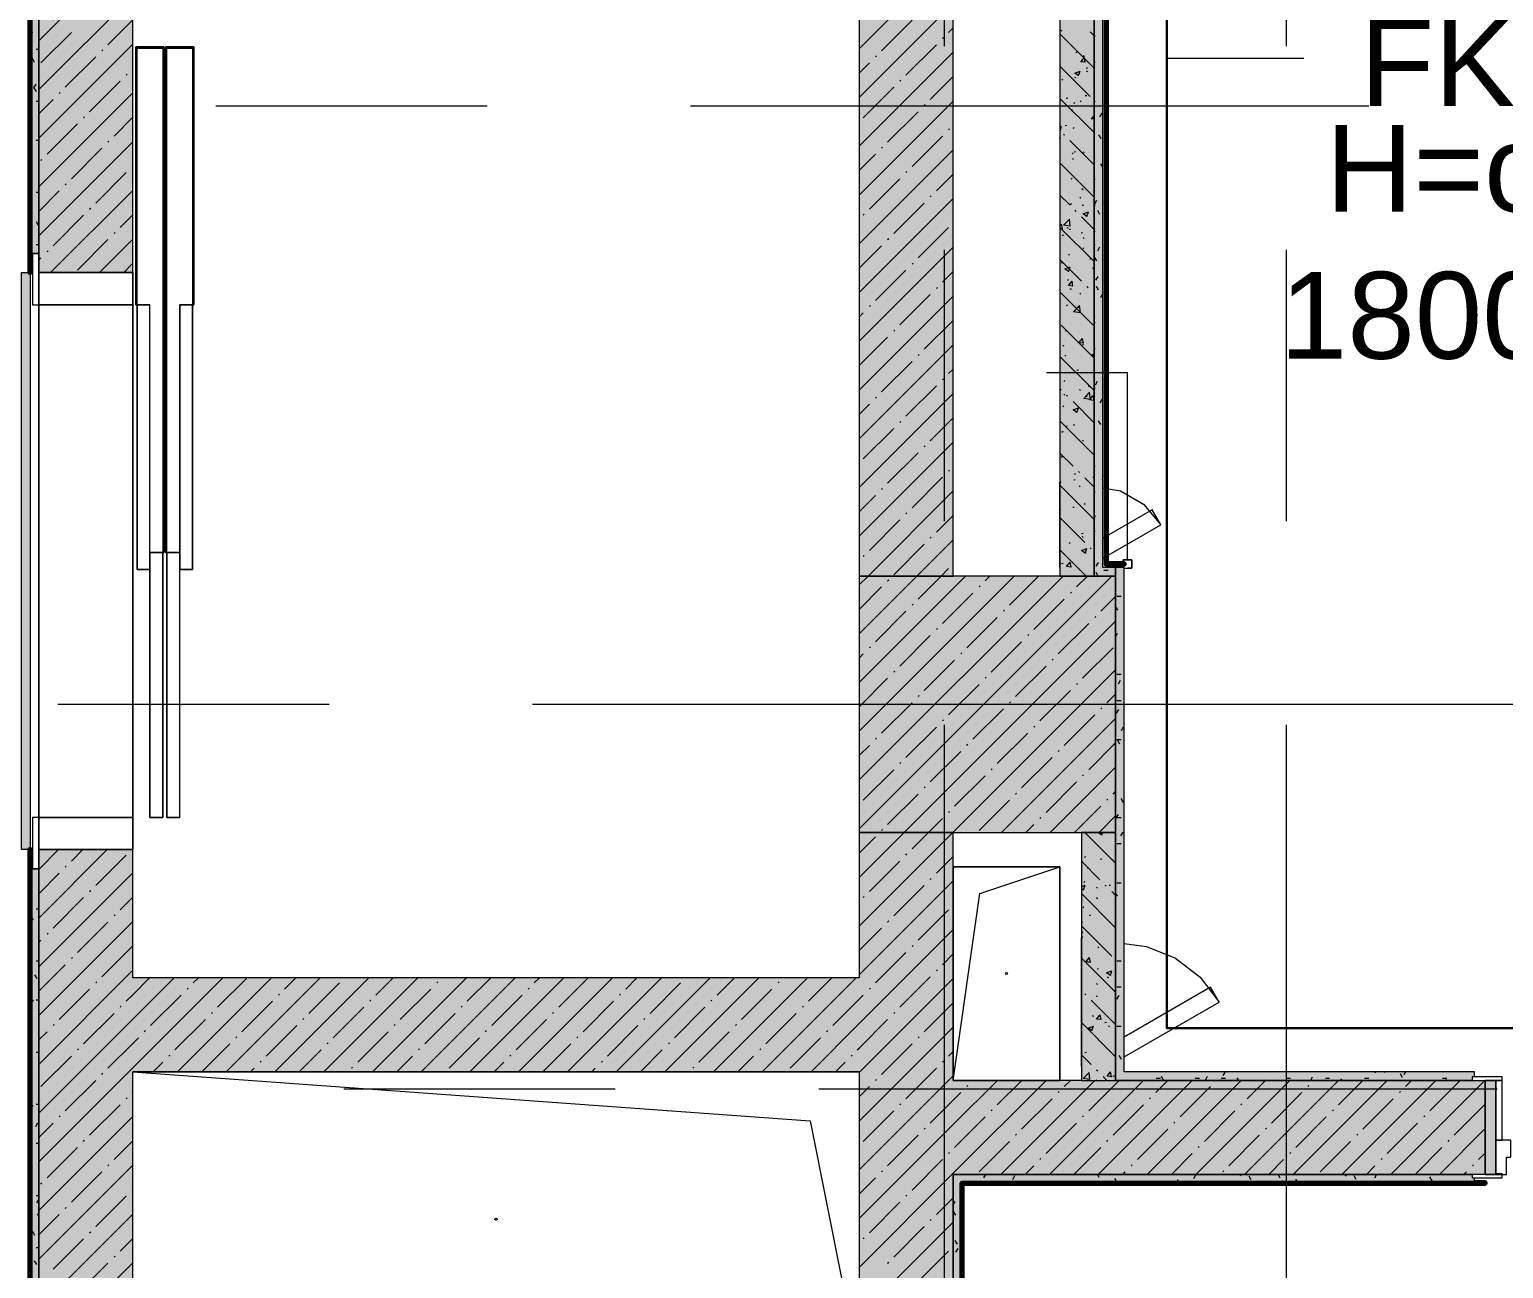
# Model space of a CAD drawing. Header units: millimetres. Extents: x -3817 to 677485, y -22715 to 103890.
# Drawn here: x 40462 to 43911, y 12591 to 15490 of the extents above; entities that cross this region are included whole.
import ezdxf

# ---------------------------------------------------------------- set-up
doc = ezdxf.new("R2010")
doc.units = ezdxf.units.MM
doc.layers.add('PDF _Геометрия', color=7, linetype='Continuous', true_color=0x1d1d1d)
doc.layers.add('PDF _Сплошная заливка', color=7, linetype='Continuous', true_color=0xffffff)
doc.layers.add('PDF _Текст', color=7, linetype='Continuous')
doc.styles.add('PDF GOST-Common', font='arial.ttf')

msp = doc.modelspace()

# ---------------------------------------------------------------- hatches: boundary and pattern name
at = {"layer": 'PDF _Сплошная заливка', "transparency": 33554559}
for points in [[(42873.3, 14211.3), (42953.3, 14211.3), (42953.3, 17091.3), (42873.3, 17091.3), (42873.3, 15710.7)], [(42953.3, 14231.3), (42973.3, 14231.3), (42971.5, 17091.3), (42953.3, 17091.3), (42953.3, 15710.7)], [(42403.3, 14211.3), (42623.3, 14211.3), (42623.3, 16891.3), (42403.3, 16891.3), (42403.3, 15710.7)], [(43003.3, 13051.4), (43023.3, 13051.4), (43023.3, 14231.3), (43003.3, 14231.3), (43003.3, 13450.1)], [(43003.3, 13611.3), (43003.3, 14211.3), (42403.3, 14211.3), (42403.3, 13611.3), (42923.3, 13611.3)], [(42923.3, 13031.3), (43003.3, 13031.3), (43003.3, 13611.3), (42923.3, 13611.3), (42923.3, 13450.1)], [(41487.1, 13051.4), (42403.3, 13051.4), (42403.3, 13271.3), (40703.3, 13271.3), (40703.3, 13051.4)]]:
    msp.add_hatch(color=256, dxfattribs=at).paths.add_polyline_path(points)
h = msp.add_hatch(color=256, dxfattribs=at)
h.paths.add_polyline_path([(40463.3, 12381.4), (40483.3, 12381.4), (40483.3, 13526.3), (40463.3, 13526.3), (40463.3, 12382.4)], flags=0)
h.paths.add_polyline_path([(40463.3, 14966.3), (40483.3, 14966.3), (40483.3, 16871.3), (40463.3, 16870.3), (40463.3, 15710.7)], flags=0)
h = msp.add_hatch(color=256, dxfattribs=at)
h.paths.add_polyline_path([(40483.3, 12141.3), (40703.3, 12141.3), (40703.3, 13571.3), (40483.3, 13571.3), (40483.3, 12361.3)], flags=0)
h.paths.add_polyline_path([(40483.3, 14921.3), (40703.3, 14921.3), (40703.3, 16191.3), (40483.3, 16191.3), (40483.3, 15710.7)], flags=0)
at = {"layer": 'PDF _Сплошная заливка', "true_color": 0x8080ff, "transparency": 33554559}
msp.add_hatch(color=171, dxfattribs=at).paths.add_polyline_path([(40462.8, 13571.3), (40463.3, 13571.3), (40461.7, 14921.3), (40443.3, 14921.3), (40443.3, 13571.3), (40462.3, 13571.3)])
at = {"layer": 'PDF _Сплошная заливка', "transparency": 33554559}
h = msp.add_hatch(color=256, dxfattribs=at)
h.paths.add_polyline_path([(43838.3, 13031.3), (43838.3, 13039.4), (43843.3, 13039.4), (43843.3, 13051.4), (43003.3, 13051.4), (43003.3, 13031.3)], flags=0)
h.paths.add_polyline_path([(44998.3, 13031.3), (45713.3, 13031.3), (45713.3, 13051.4), (44993.3, 13051.4), (44993.3, 13039.4), (44998.3, 13039.4), (44998.3, 13031.5)], flags=0)
h = msp.add_hatch(color=256, dxfattribs=at)
h.paths.add_polyline_path([(42623.3, 12811.3), (43868.3, 12811.3), (43868.3, 13031.3), (42623.3, 13031.3)], flags=0)
h.paths.add_polyline_path([(46153.3, 12811.3), (46153.3, 13031.3), (44968.3, 13031.3), (44968.3, 12811.3), (44998.3, 12811.3)], flags=0)
h = msp.add_hatch(color=256, dxfattribs=at)
h.paths.add_polyline_path([(43843.3, 12791.4), (43843.3, 12803.3), (43838.3, 12803.3), (43838.3, 12811.3), (42643.3, 12811.3), (42643.3, 12791.4), (43838.3, 12791.4)], flags=0)
h.paths.add_polyline_path([(46173.3, 12791.4), (46173.3, 12811.3), (44998.3, 12811.3), (44998.3, 12803.3), (44993.3, 12803.3), (44993.3, 12791.4), (44998.3, 12791.4)], flags=0)

# ---------------------------------------------------------------- linework, layer by layer
at = {"layer": 'PDF _Геометрия', "color": 9, "lineweight": 9, "true_color": 0xc0c0c0}
for points in [[(42873.3, 17091.3), (42873.3, 14211.3), (42953.3, 14211.3), (42953.3, 14231.3), (42953.3, 14211.3), (43003.3, 14211.3), (43003.3, 14231.3), (42973.3, 14231.3), (42973.3, 17071.3)], [(40463.3, 16870.3), (40463.3, 14966.3), (40483.3, 14966.3), (40483.3, 16871.3)], [(42403.3, 15971.3), (42403.3, 14211.3), (42623.3, 14211.3), (42623.3, 16891.3)], [(40483.3, 16191.3), (40483.3, 14921.3), (40703.3, 14921.3), (40703.3, 15971.3)], [(42873.3, 14231.4), (42873.3, 14431.3)], [(43843.3, 13039.4), (43843.3, 13051.4), (43023.3, 13051.4), (43023.3, 14231.3), (43003.3, 14231.3), (43003.3, 13611.3), (42923.3, 13611.3), (42923.3, 13031.3), (42623.3, 13031.3), (42623.3, 13611.3), (42403.3, 13611.3), (42403.3, 13271.3), (40703.3, 13271.3), (40703.3, 13571.3), (40483.3, 13571.3), (40483.3, 12361.3), (39023.3, 12361.3), (39023.3, 13111.3), (39003.3, 13111.3), (39003.3, 12361.3), (39003.3, 13111.3), (38985.9, 13111.3), (39003.3, 13111.3), (39003.3, 13131.4)], [(39023.3, 12381.4), (39003.3, 12381.4), (39003.3, 12361.3), (40483.3, 12361.3), (40483.3, 12381.4), (40483.3, 13526.3), (40463.3, 13526.3), (40463.3, 12382.4)], [(42923.3, 13064.5), (42923.3, 13364.5)], [(43838.3, 13031.3), (43003.3, 13031.3), (43003.3, 13051.4), (43003.3, 13031.3), (43843.3, 13031.3)], [(43868.3, 12811.3), (43868.3, 13031.3)], [(43843.3, 12811.3), (42643.3, 12811.3), (42623.3, 12811.3), (42623.3, 12141.3), (39003.3, 12141.3), (38985.9, 12141.3), (40483.3, 12141.3), (40703.3, 12141.3), (42403.3, 12141.3), (42623.3, 12141.3), (42623.3, 12811.3), (43838.3, 12811.3)], [(43843.3, 12791.4), (43843.3, 12803.3)]]:
    msp.add_lwpolyline(points, dxfattribs=at)
at = {"layer": 'PDF _Геометрия', "color": 7, "lineweight": 9}
for points in [[(42953.3, 14231.3), (42953.3, 17091.3)], [(40443.3, 13571.3), (40443.3, 14921.3), (40463.3, 14921.3), (40463.3, 13571.3)], [(43021.3, 14248.9), (43021.3, 14240.3)], [(43003.3, 13611.3), (43003.3, 14211.3), (42403.3, 14211.3), (42403.3, 13611.3), (42923.3, 13611.3)], [(43003.3, 13611.3), (43003.3, 13051.4)], [(42873.3, 13531.3), (42873.3, 13031.3), (42623.3, 13031.3), (42623.3, 13531.3)], [(42873.3, 13531.3), (42623.3, 13531.3), (42623.3, 13031.3), (42873.3, 13031.3)]]:
    msp.add_lwpolyline(points, close=True, dxfattribs=at)
at = {"layer": 'PDF _Геометрия', "color": 96, "lineweight": 70, "true_color": 0x008000}
msp.add_lwpolyline([(42981.3, 17071.3), (42981.3, 14239.3), (42982.3, 14239.3), (43023.3, 14239.3), (43023.3, 14240.3), (42982.3, 14240.3), (42982.3, 17071.3)], dxfattribs=at)
at = {"layer": 'PDF _Геометрия', "color": 253, "lineweight": 9, "true_color": 0xaaaaaa}
for points in [[(42603.3, 15451), (42603.3, 17038.5)], [(43403.3, 15451), (43403.3, 17038.5)], [(40710.3, 14846.3), (40710.3, 15449.3), (40776.3, 15449.3), (40776.3, 14266.3)], [(40773.3, 15446.4), (40713.3, 15446.4)], [(40780.3, 14266.3), (40780.3, 15449.3), (40846.3, 15449.3), (40846.3, 14846.3)], [(40843.3, 15446.4), (40783.3, 15446.4)], [(40897.6, 15311.3), (41532.6, 15311.3)], [(42008.8, 15311.3), (43596.3, 15311.3)], [(42603.3, 14339.8), (42603.3, 14974.8)], [(43403.3, 14339.8), (43403.3, 14974.8)], [(40468.3, 14966.3), (40468.3, 14846.3)], [(40703.3, 13571.3), (40703.3, 14921.3), (40703.3, 13571.3)], [(40703.3, 14921.3), (40703.3, 14846.3)], [(40483.3, 14846.3), (40483.3, 13646.4), (40703.3, 13646.4), (40703.3, 14846.3), (40483.3, 14846.3), (40703.3, 14846.3), (40703.3, 13646.4), (40483.3, 13646.4), (40483.3, 14846.3), (40483.3, 13646.4)], [(40743.3, 14266.3), (40773.3, 14266.3), (40773.3, 13646.4), (40743.3, 13646.4), (40773.3, 13646.4), (40773.3, 14266.3), (40743.3, 14266.3), (40743.3, 13646.4), (40743.3, 14226.3), (40713.3, 14226.3), (40743.3, 14226.3), (40743.3, 14846.3), (40713.3, 14846.3), (40713.3, 14226.3), (40713.3, 14846.3), (40743.3, 14846.3)], [(40813.3, 13646.4), (40783.3, 13646.4), (40813.3, 13646.4), (40813.3, 14266.3), (40783.3, 14266.3), (40783.3, 13646.4), (40783.3, 14266.3), (40813.3, 14266.3), (40813.3, 14846.3), (40843.3, 14846.3), (40843.3, 14226.3), (40813.3, 14226.3)], [(42973.3, 14417.8), (42981.3, 14416.4)], [(42982.2, 14416.2), (43014.8, 14410.5), (43069, 14379.2), (43109.1, 14331.3)], [(40527.6, 13911.3), (41162.6, 13911.3)], [(41638.8, 13911.3), (43003.3, 13911.3), (45503.3, 13911.3)], [(42603.3, 12276), (42603.3, 13863.5)], [(43403.3, 12276), (43403.3, 13863.5)], [(40468.3, 13646.4), (40468.3, 13526.3)], [(40703.3, 13646.4), (40703.3, 13571.3)], [(43023.3, 13351.8), (43075.7, 13344.9), (43143.3, 13317), (43201.3, 13272.5), (43245.8, 13214.5)], [(41197.6, 13011.4), (41832.6, 13011.4)], [(42308.8, 13011.4), (43896.3, 13011.4)]]:
    msp.add_lwpolyline(points, dxfattribs=at)
at = {"layer": 'PDF _Геометрия', "color": 231, "lineweight": 30, "true_color": 0xff80c0}
msp.add_lwpolyline([(45573.3, 16971.3), (43123.3, 16971.3), (43123.3, 13153.8), (45573.3, 13153.8)], close=True, dxfattribs=at)
at = {"layer": 'PDF _Геометрия', "color": 231, "lineweight": 70, "true_color": 0xff80c0}
for points in [[(38985.9, 15490.3), (39023.3, 15490.3), (39024.3, 15490.3), (39024.3, 16870.3), (40462.3, 16870.3), (40462.3, 14921.3), (40463.3, 14921.3), (40463.3, 16870.3)], [(39003.3, 12031.3), (39004.3, 12031.3), (39004.3, 12120.4), (42643.3, 12120.4), (42644.3, 12120.4), (42644.3, 12790.4), (43868.3, 12790.4), (43868.3, 12791.4), (43843.3, 12791.4)]]:
    msp.add_lwpolyline(points, dxfattribs=at)
at = {"layer": 'PDF _Геометрия', "lineweight": 9}
for points in [[(40483.3, 15463.8), (40703.3, 15683.8)], [(42403.3, 15445), (42623.3, 15665)], [(40483.3, 15349.8), (40703.3, 15569.8)], [(42403.3, 15330.9), (42623.3, 15550.9)], [(40645.2, 15454.7), (40703.3, 15512.8)], [(42455.7, 15440.4), (42527, 15511.7)], [(42612.6, 15483.2), (42623.3, 15493.9)], [(40483.3, 15235.7), (40703.3, 15455.7)], [(40488.4, 15411.9), (40559.7, 15483.2)], [(42598.3, 15469), (42600.7, 15471.3)], [(40545.4, 15354.9), (40616.7, 15426.2)], [(40631, 15440.4), (40633.3, 15442.8)], [(42403.3, 15216.9), (42623.3, 15436.9)], [(42441.5, 15426.2), (42443.9, 15428.6)], [(42512.8, 15383.4), (42584, 15454.7)], [(40702.2, 15397.7), (40703.3, 15398.7)], [(42403.3, 15388), (42427.2, 15411.9)], [(40602.4, 15297.9), (40673.7, 15369.2)], [(40688, 15383.4), (40690.4, 15385.8)], [(42413, 15283.6), (42484.3, 15354.9)], [(42498.5, 15369.2), (42500.9, 15371.5)], [(42569.8, 15326.4), (42623.3, 15379.9)], [(40483.3, 15121.7), (40703.3, 15341.7)], [(40483.3, 15292.8), (40516.9, 15326.4)], [(40531.2, 15340.6), (40533.5, 15343)], [(42403.3, 15102.8), (42623.3, 15322.8)], [(40588.2, 15283.6), (40590.6, 15286)], [(40659.5, 15240.9), (40703.3, 15284.7)], [(42470, 15226.6), (42541.3, 15297.9)], [(42555.5, 15312.1), (42557.9, 15314.5)], [(40502.6, 15198.1), (40573.9, 15269.4)], [(42612.6, 15255.1), (42614.9, 15257.5)], [(40483.3, 15007.6), (40703.3, 15227.6)], [(40645.2, 15226.6), (40647.6, 15229)], [(42455.7, 15212.3), (42458.1, 15214.7)], [(42527, 15169.6), (42598.3, 15240.9)], [(40488.4, 15183.8), (40490.8, 15186.2)], [(40559.7, 15141.1), (40631, 15212.3)], [(42403.3, 14988.8), (42623.3, 15208.8)], [(42403.3, 15159.9), (42441.5, 15198.1)], [(40616.7, 15084), (40688, 15155.3)], [(40702.2, 15169.6), (40703.3, 15170.6)], [(42512.8, 15155.3), (42515.1, 15157.7)], [(42584, 15112.6), (42623.3, 15151.8)], [(40483.3, 15064.7), (40531.2, 15112.6)], [(40511, 14921.3), (40703.3, 15113.6)], [(40545.4, 15126.8), (40547.8, 15129.2)], [(42427.2, 15069.8), (42498.5, 15141.1)], [(42403.3, 14874.7), (42623.3, 15094.7)], [(42484.3, 15012.8), (42555.5, 15084)], [(42569.8, 15098.3), (42572.2, 15100.7)], [(40516.9, 14984.2), (40588.2, 15055.5)], [(40602.4, 15069.8), (40604.8, 15072.2)], [(40673.7, 15027), (40703.3, 15056.6)], [(42413, 15055.5), (42415.3, 15057.9)], [(40659.5, 15012.8), (40661.8, 15015.1)], [(42541.3, 14955.7), (42612.6, 15027)], [(40502.6, 14970), (40505, 14972.4)], [(40573.9, 14927.2), (40645.2, 14998.5)], [(40625.1, 14921.3), (40703.3, 14999.5)], [(42403.3, 14931.8), (42455.7, 14984.2)], [(42403.3, 14760.7), (42623.3, 14980.7)], [(42470, 14998.5), (42472.4, 15000.9)], [(40483.3, 14950.6), (40488.4, 14955.7)], [(40682.1, 14921.3), (40702.2, 14941.5)], [(42527, 14941.5), (42529.4, 14943.8)], [(42441.5, 14855.9), (42512.8, 14927.2)], [(42598.3, 14898.7), (42623.3, 14923.7)], [(42498.5, 14798.9), (42569.8, 14870.2)], [(42584, 14884.5), (42586.4, 14886.8)], [(42403.3, 14646.6), (42623.3, 14866.6)], [(42427.2, 14841.7), (42429.6, 14844.1)], [(42403.3, 14817.7), (42413, 14827.4)], [(42555.5, 14741.9), (42623.3, 14809.6)], [(42403.3, 14703.7), (42470, 14770.4)], [(42484.3, 14784.7), (42486.6, 14787)], [(42403.3, 14532.6), (42623.3, 14752.6)], [(42455.7, 14642.1), (42527, 14713.4)], [(42541.3, 14727.6), (42543.6, 14730)], [(42598.3, 14670.6), (42600.7, 14673)], [(42612.6, 14684.9), (42623.3, 14695.6)], [(42403.3, 14418.5), (42623.3, 14638.5)], [(42441.5, 14627.8), (42443.9, 14630.2)], [(42512.8, 14585.1), (42584, 14656.4)], [(42403.3, 14589.6), (42427.2, 14613.6)], [(42498.5, 14570.8), (42500.9, 14573.2)], [(42569.8, 14528), (42623.3, 14581.5)], [(42403.3, 14304.5), (42623.3, 14524.5)], [(42413, 14485.3), (42484.3, 14556.6)], [(42470, 14428.3), (42541.3, 14499.5)], [(42555.5, 14513.8), (42557.9, 14516.2)], [(42612.6, 14456.8), (42614.9, 14459.1)], [(42527, 14371.2), (42598.3, 14442.5)], [(42403.3, 14190.4), (42424.2, 14211.3), (42623.3, 14410.4)], [(42403.3, 14361.5), (42441.5, 14399.7)], [(42455.7, 14414), (42458.1, 14416.4)], [(42512.8, 14357), (42515.1, 14359.3)], [(42584, 14314.2), (42623.3, 14353.4)], [(42427.2, 14271.4), (42498.5, 14342.7)], [(42403.3, 14076.4), (42538.2, 14211.3), (42623.3, 14296.4)], [(42484.3, 14214.4), (42555.5, 14285.7)], [(42569.8, 14299.9), (42572.2, 14302.3)], [(42413, 14257.2), (42415.3, 14259.6)], [(42541.3, 14157.4), (42595.2, 14211.3), (42612.6, 14228.7)], [(42403.3, 13962.3), (42652.3, 14211.3)], [(42403.3, 13848.3), (42766.3, 14211.3)], [(42403.3, 13734.2), (42880.4, 14211.3)], [(42403.3, 13620.2), (42994.4, 14211.3)], [(42403.3, 14133.4), (42455.7, 14185.9)], [(42470, 14200.2), (42472.4, 14202.5)], [(42683.8, 14185.9), (42686.2, 14188.3)], [(42698.1, 14200.2), (42709.3, 14211.3)], [(42755.1, 14143.1), (42823.3, 14211.3)], [(42911.9, 14185.9), (42937.4, 14211.3)], [(42527, 14143.1), (42529.4, 14145.5)], [(42598.3, 14100.4), (42669.6, 14171.6)], [(42812.1, 14086.1), (42883.4, 14157.4)], [(42897.7, 14171.6), (42900.1, 14174)], [(42969, 14128.9), (43003.3, 14163.2)], [(42441.5, 14057.6), (42512.8, 14128.9)], [(42655.3, 14043.3), (42726.6, 14114.6)], [(42740.9, 14128.9), (42743.2, 14131.2)], [(42954.7, 14114.6), (42957.1, 14117)], [(42403.3, 13506.2), (42508.5, 13611.3), (43003.3, 14106.1)], [(42584, 14086.1), (42586.4, 14088.5)], [(42869.2, 14029.1), (42940.5, 14100.4)], [(42427.2, 14043.3), (42429.6, 14045.7)], [(42498.5, 14000.6), (42569.8, 14071.9)], [(42712.4, 13986.3), (42783.6, 14057.6)], [(42797.9, 14071.9), (42800.3, 14074.2)], [(42926.2, 13972.1), (42997.5, 14043.3)], [(42403.3, 14019.4), (42413, 14029.1)], [(42555.5, 13943.5), (42626.8, 14014.8)], [(42641.1, 14029.1), (42643.4, 14031.5)], [(42854.9, 14014.8), (42857.3, 14017.2)], [(42403.3, 13392.1), (42622.5, 13611.3), (43003.3, 13992.1)], [(42403.3, 13905.3), (42470, 13972.1)], [(42484.3, 13986.3), (42486.6, 13988.7)], [(42698.1, 13972.1), (42700.5, 13974.4)], [(42769.4, 13929.3), (42840.7, 14000.6)], [(42612.6, 13886.5), (42683.8, 13957.8)], [(42826.4, 13872.3), (42897.7, 13943.5)], [(42911.9, 13957.8), (42914.3, 13960.2)], [(42455.7, 13843.8), (42527, 13915)], [(42541.3, 13929.3), (42543.6, 13931.7)], [(42755.1, 13915), (42757.5, 13917.4)], [(42969, 13900.8), (42971.3, 13903.1)], [(42983.2, 13915), (43003.3, 13935.1)], [(42598.3, 13872.3), (42600.7, 13874.6)], [(42669.6, 13829.5), (42740.9, 13900.8)], [(42736.6, 13611.3), (43003.3, 13878.1)], [(42883.4, 13815.2), (42954.7, 13886.5)], [(42512.8, 13786.7), (42584, 13858)], [(42726.6, 13772.5), (42797.9, 13843.8)], [(42812.1, 13858), (42814.5, 13860.4)], [(42403.3, 13791.3), (42427.2, 13815.2)], [(42441.5, 13829.5), (42443.9, 13831.9)], [(42569.8, 13729.7), (42641.1, 13801)], [(42655.3, 13815.2), (42657.7, 13817.6)], [(42869.2, 13801), (42871.5, 13803.4)], [(42940.5, 13758.2), (43003.3, 13821)], [(42498.5, 13772.5), (42500.9, 13774.8)], [(42783.6, 13715.4), (42854.9, 13786.7)], [(42413, 13686.9), (42484.3, 13758.2)], [(42626.8, 13672.7), (42698.1, 13744)], [(42712.4, 13758.2), (42714.7, 13760.6)], [(42850.6, 13611.3), (43003.3, 13764)], [(42926.2, 13744), (42928.6, 13746.3)], [(42470, 13629.9), (42541.3, 13701.2)], [(42555.5, 13715.4), (42557.9, 13717.8)], [(42769.4, 13701.2), (42771.7, 13703.6)], [(42840.7, 13658.4), (42911.9, 13729.7)], [(42997.5, 13701.2), (43003.3, 13707)], [(42683.8, 13615.7), (42755.1, 13686.9)], [(42907.6, 13611.3), (42969, 13672.7)], [(42983.2, 13686.9), (42985.6, 13689.3)], [(42527, 13572.9), (42565.5, 13611.3), (42598.3, 13644.2)], [(42612.6, 13658.4), (42614.9, 13660.8)], [(42793.6, 13611.3), (42812.1, 13629.9)], [(42826.4, 13644.2), (42828.8, 13646.5)], [(42964.7, 13611.3), (43003.3, 13650)], [(42403.3, 13563.2), (42441.5, 13601.4)], [(42455.7, 13615.7), (42458.1, 13618)], [(40483.3, 13525), (40529.6, 13571.3)], [(40483.3, 13410.9), (40643.7, 13571.3)], [(40559.7, 13544.4), (40586.7, 13571.3)], [(40616.7, 13487.3), (40688, 13558.6)], [(42512.8, 13558.6), (42515.1, 13561)], [(40545.4, 13530.1), (40547.8, 13532.5)], [(42427.2, 13473.1), (42498.5, 13544.4)], [(42584, 13515.9), (42623.3, 13555.1)], [(40483.3, 13296.9), (40703.3, 13516.9)], [(40483.3, 13468), (40531.2, 13515.9)], [(42403.3, 13278.1), (42623.3, 13498.1)], [(42569.8, 13501.6), (42572.2, 13504)], [(40516.9, 13387.6), (40588.2, 13458.8)], [(40602.4, 13473.1), (40604.8, 13475.5)], [(40673.7, 13430.3), (40703.3, 13459.9)], [(42413, 13458.8), (42415.3, 13461.2)], [(42484.3, 13416.1), (42555.5, 13487.3)], [(42541.3, 13359), (42612.6, 13430.3)], [(40483.3, 13182.8), (40703.3, 13402.8)], [(40573.9, 13330.5), (40645.2, 13401.8)], [(40659.5, 13416.1), (40661.8, 13418.4)], [(42403.3, 13335.1), (42455.7, 13387.6)], [(42470, 13401.8), (42472.4, 13404.2)], [(40483.3, 13353.9), (40488.4, 13359)], [(40502.6, 13373.3), (40505, 13375.7)], [(42290.6, 13051.4), (42403.3, 13164), (42623.3, 13384)], [(40559.7, 13316.3), (40562, 13318.6)], [(40631, 13273.5), (40702.2, 13344.8)], [(42441.5, 13259.3), (42512.8, 13330.5)], [(42527, 13344.8), (42529.4, 13347.2)], [(42598.3, 13302), (42623.3, 13327)], [(40483.3, 13239.9), (40545.4, 13302)], [(40483.3, 13068.8), (40703.3, 13288.8)], [(42584, 13287.8), (42586.4, 13290.1)], [(40483.3, 12954.7), (40703.3, 13174.7), (40799.9, 13271.3)], [(40483.3, 12840.7), (40703.3, 13060.7), (40913.9, 13271.3)], [(40616.7, 13259.3), (40619.1, 13261.6)], [(40688, 13216.5), (40703.3, 13231.8), (40742.8, 13271.3)], [(40808, 13051.4), (41028, 13271.3)], [(40830.5, 13245), (40832.9, 13247.4)], [(40844.8, 13259.3), (40856.9, 13271.3)], [(40901.8, 13202.2), (40970.9, 13271.3)], [(40922, 13051.4), (41142, 13271.3)], [(41036.1, 13051.4), (41256.1, 13271.3)], [(41058.6, 13245), (41085, 13271.3)], [(41115.7, 13188), (41186.9, 13259.3)], [(41150.1, 13051.4), (41370.1, 13271.3)], [(41264.2, 13051.4), (41484.2, 13271.3)], [(41272.5, 13230.7), (41313.1, 13271.3)], [(41378.2, 13051.4), (41598.2, 13271.3)], [(41415, 13259.3), (41417.4, 13261.6)], [(41486.3, 13216.5), (41541.2, 13271.3)], [(41492.3, 13051.4), (41712.3, 13271.3)], [(41606.3, 13051.4), (41826.3, 13271.3)], [(41628.9, 13245), (41631.3, 13247.4)], [(41643.1, 13259.3), (41655.2, 13271.3)], [(41700.2, 13202.2), (41769.3, 13271.3)], [(41720.4, 13051.4), (41940.4, 13271.3)], [(41834.4, 13051.4), (42054.4, 13271.3)], [(41857, 13245), (41883.3, 13271.3)], [(41914, 13188), (41985.3, 13259.3)], [(41948.5, 13051.4), (42168.5, 13271.3)], [(42062.5, 13051.4), (42282.5, 13271.3)], [(42070.8, 13230.7), (42111.4, 13271.3)], [(42176.6, 13051.4), (42396.6, 13271.3)], [(42213.4, 13259.3), (42215.8, 13261.6)], [(42284.7, 13216.5), (42339.5, 13271.3)], [(42403.3, 13050), (42623.3, 13270)], [(42427.2, 13245), (42429.6, 13247.4)], [(42498.5, 13202.2), (42569.8, 13273.5)], [(40531.2, 13173.7), (40602.4, 13245)], [(40745, 13159.5), (40816.3, 13230.7)], [(40958.8, 13145.2), (41030.1, 13216.5)], [(41044.4, 13230.7), (41046.8, 13233.1)], [(41258.2, 13216.5), (41260.6, 13218.9)], [(41329.5, 13173.7), (41400.8, 13245)], [(41543.3, 13159.5), (41614.6, 13230.7)], [(41757.2, 13145.2), (41828.5, 13216.5)], [(41842.7, 13230.7), (41845.1, 13233.1)], [(42056.6, 13216.5), (42058.9, 13218.9)], [(42127.9, 13173.7), (42199.1, 13245)], [(42341.7, 13159.5), (42403.3, 13221), (42413, 13230.7)], [(42555.5, 13145.2), (42623.3, 13212.9)], [(40588.2, 13116.7), (40659.5, 13188)], [(40673.7, 13202.2), (40676.1, 13204.6)], [(40887.6, 13188), (40889.9, 13190.3)], [(41172.7, 13130.9), (41244, 13202.2)], [(41386.5, 13116.7), (41457.8, 13188)], [(41472.1, 13202.2), (41474.4, 13204.6)], [(41685.9, 13188), (41688.3, 13190.3)], [(41971, 13130.9), (42042.3, 13202.2)], [(42184.9, 13116.7), (42256.2, 13188)], [(42270.4, 13202.2), (42272.8, 13204.6)], [(42484.3, 13188), (42486.6, 13190.3)], [(40483.3, 13125.8), (40502.6, 13145.2)], [(40516.9, 13159.5), (40519.3, 13161.8)], [(40730.7, 13145.2), (40733.1, 13147.6)], [(40802, 13102.4), (40873.3, 13173.7)], [(41015.9, 13088.2), (41087.2, 13159.5)], [(41101.4, 13173.7), (41103.8, 13176.1)], [(41229.7, 13073.9), (41301, 13145.2)], [(41315.3, 13159.5), (41317.6, 13161.8)], [(41529.1, 13145.2), (41531.5, 13147.6)], [(41600.4, 13102.4), (41671.7, 13173.7)], [(41814.2, 13088.2), (41885.5, 13159.5)], [(41899.8, 13173.7), (41902.1, 13176.1)], [(42028.1, 13073.9), (42099.3, 13145.2)], [(42113.6, 13159.5), (42116, 13161.8)], [(42327.4, 13145.2), (42329.8, 13147.6)], [(42398.7, 13102.4), (42403.3, 13107), (42470, 13173.7)], [(42403.3, 12935.9), (42623.3, 13155.9)], [(40645.2, 13059.7), (40703.3, 13117.7), (40716.5, 13130.9)], [(40865, 13051.4), (40930.3, 13116.7)], [(40944.6, 13130.9), (40947, 13133.3)], [(41158.4, 13116.7), (41160.8, 13119.1)], [(41443.6, 13059.7), (41514.8, 13130.9)], [(41663.3, 13051.4), (41728.7, 13116.7)], [(41742.9, 13130.9), (41745.3, 13133.3)], [(41956.8, 13116.7), (41959.1, 13119.1)], [(42241.9, 13059.7), (42313.2, 13130.9)], [(42455.7, 13045.4), (42527, 13116.7)], [(42541.3, 13130.9), (42543.6, 13133.3)], [(40488.4, 13016.9), (40559.7, 13088.2)], [(40573.9, 13102.4), (40576.3, 13104.8)], [(40787.8, 13088.2), (40790.1, 13090.5)], [(41001.6, 13073.9), (41004, 13076.3)], [(41093.1, 13051.4), (41144.2, 13102.4)], [(41321.2, 13051.4), (41358, 13088.2)], [(41372.3, 13102.4), (41374.6, 13104.8)], [(41586.1, 13088.2), (41588.5, 13090.5)], [(41800, 13073.9), (41802.3, 13076.3)], [(41891.4, 13051.4), (41942.5, 13102.4)], [(42119.5, 13051.4), (42156.4, 13088.2)], [(42170.6, 13102.4), (42173, 13104.8)], [(42384.5, 13088.2), (42386.8, 13090.5)], [(42598.3, 13073.9), (42600.7, 13076.3)], [(42612.6, 13088.2), (42623.3, 13098.9)], [(40631, 13045.4), (40633.3, 13047.8)], [(40750.9, 13051.4), (40773.5, 13073.9)], [(40979, 13051.4), (40987.4, 13059.7)], [(41215.5, 13059.7), (41217.8, 13062)], [(41549.3, 13051.4), (41571.9, 13073.9)], [(41777.4, 13051.4), (41785.7, 13059.7)], [(42013.8, 13059.7), (42016.2, 13062)], [(42347.6, 13051.4), (42370.2, 13073.9)], [(42403.3, 12821.9), (42623.3, 13041.9)], [(42512.8, 12988.4), (42584, 13059.7)], [(40545.4, 12959.9), (40616.7, 13031.2)], [(42403.3, 12707.8), (42623.3, 12927.8), (42726.8, 13031.3)], [(42403.3, 12593.8), (42623.3, 12813.8), (42840.9, 13031.3)], [(42403.3, 12992.9), (42427.2, 13016.9)], [(42441.5, 13031.2), (42443.9, 13033.5)], [(42655.3, 13016.9), (42657.7, 13019.3)], [(42669.6, 13031.2), (42669.8, 13031.3)], [(42726.6, 12974.1), (42783.8, 13031.3)], [(42734.9, 12811.3), (42954.9, 13031.3)], [(42849, 12811.3), (43069, 13031.3)], [(42883.4, 13016.9), (42897.9, 13031.3)], [(42940.5, 12959.9), (43011.7, 13031.2)], [(42963, 12811.3), (43183, 13031.3)], [(43077.1, 12811.3), (43297.1, 13031.3)], [(43097.3, 13002.6), (43126, 13031.3)], [(43154.3, 12945.6), (43225.6, 13016.9)], [(43191.1, 12811.3), (43411.1, 13031.3)], [(43239.8, 13031.2), (43240, 13031.3)], [(43305.2, 12811.3), (43525.2, 13031.3)], [(43311.1, 12988.4), (43354.1, 13031.3)], [(43419.2, 12811.3), (43639.2, 13031.3)], [(43453.7, 13016.9), (43456, 13019.3)], [(43467.9, 13031.2), (43468.1, 13031.3)], [(43525, 12974.1), (43582.2, 13031.3)], [(43533.3, 12811.3), (43753.3, 13031.3)], [(43647.3, 12811.3), (43867.3, 13031.3)], [(43681.8, 13016.9), (43696.2, 13031.3)], [(43738.8, 12959.9), (43810.1, 13031.2)], [(40602.4, 12902.8), (40673.7, 12974.1)], [(40688, 12988.4), (40690.4, 12990.8)], [(40702.2, 13002.6), (40703.3, 13003.7)], [(42498.5, 12974.1), (42500.9, 12976.5)], [(42569.8, 12931.4), (42623.3, 12984.8), (42641.1, 13002.6)], [(42783.6, 12917.1), (42854.9, 12988.4)], [(42869.2, 13002.6), (42871.5, 13005)], [(42997.5, 12902.8), (43068.8, 12974.1)], [(43083, 12988.4), (43085.4, 12990.8)], [(43296.9, 12974.1), (43299.2, 12976.5)], [(43368.1, 12931.4), (43439.4, 13002.6)], [(43582, 12917.1), (43653.3, 12988.4)], [(43667.5, 13002.6), (43669.9, 13005)], [(43795.8, 12902.8), (43867.1, 12974.1)], [(40483.3, 12726.6), (40703.3, 12946.6)], [(40531.2, 12945.6), (40533.5, 12948)], [(42413, 12888.6), (42484.3, 12959.9)], [(42626.8, 12874.3), (42698.1, 12945.6)], [(42712.4, 12959.9), (42714.7, 12962.2)], [(42926.2, 12945.6), (42928.6, 12948)], [(43211.3, 12888.6), (43282.6, 12959.9)], [(43425.2, 12874.3), (43496.4, 12945.6)], [(43510.7, 12959.9), (43513.1, 12962.2)], [(43724.5, 12945.6), (43726.9, 12948)], [(40483.3, 12897.7), (40516.9, 12931.4)], [(42470, 12831.6), (42541.3, 12902.8)], [(42555.5, 12917.1), (42557.9, 12919.5)], [(42769.4, 12902.8), (42771.7, 12905.2)], [(42840.7, 12860.1), (42911.9, 12931.4)], [(43054.5, 12845.8), (43125.8, 12917.1)], [(43140, 12931.4), (43142.4, 12933.7)], [(43268.3, 12831.6), (43339.6, 12902.8)], [(43353.9, 12917.1), (43356.3, 12919.5)], [(43567.7, 12902.8), (43570.1, 12905.2)], [(43639, 12860.1), (43710.3, 12931.4)], [(43761.3, 12811.3), (43868.3, 12918.3)], [(40502.6, 12803.1), (40573.9, 12874.3)], [(40588.2, 12888.6), (40590.6, 12891)], [(40659.5, 12845.8), (40703.3, 12889.6)], [(42683.8, 12817.3), (42755.1, 12888.6)], [(42906, 12811.3), (42969, 12874.3)], [(42983.2, 12888.6), (42985.6, 12891)], [(43197.1, 12874.3), (43199.4, 12876.7)], [(43482.2, 12817.3), (43553.5, 12888.6)], [(43704.3, 12811.3), (43767.3, 12874.3)], [(43781.6, 12888.6), (43783.9, 12891)], [(40645.2, 12831.6), (40647.6, 12833.9)], [(42527, 12774.5), (42598.3, 12845.8)], [(42612.6, 12860.1), (42614.9, 12862.4)], [(42826.4, 12845.8), (42828.8, 12848.2)], [(43040.2, 12831.6), (43042.6, 12833.9)], [(43134.1, 12811.3), (43182.8, 12860.1)], [(43362.2, 12811.3), (43396.6, 12845.8)], [(43410.9, 12860.1), (43413.3, 12862.4)], [(43624.7, 12845.8), (43627.1, 12848.2)], [(43838.6, 12831.6), (43841, 12833.9)], [(43852.8, 12845.8), (43868.3, 12861.2)], [(40483.3, 12612.6), (40703.3, 12832.6)], [(40559.7, 12746), (40631, 12817.3)], [(42403.3, 12764.8), (42441.5, 12803.1)], [(42455.7, 12817.3), (42458.1, 12819.7)], [(42791.9, 12811.3), (42812.1, 12831.6)], [(43020, 12811.3), (43026, 12817.3)], [(43254.1, 12817.3), (43256.5, 12819.7)], [(43590.3, 12811.3), (43610.5, 12831.6)], [(43818.4, 12811.3), (43824.3, 12817.3)], [(40488.4, 12788.8), (40490.8, 12791.2)], [(40702.2, 12774.5), (40703.3, 12775.6)], [(40545.4, 12731.8), (40547.8, 12734.1)], [(40616.7, 12689), (40688, 12760.3)], [(42427.2, 12674.7), (42498.5, 12746)], [(42512.8, 12760.3), (42515.1, 12762.7)], [(42584, 12717.5), (42623.3, 12756.7)], [(40483.3, 12498.5), (40703.3, 12718.5)], [(40483.3, 12669.6), (40531.2, 12717.5)], [(42403.3, 12479.7), (42623.3, 12699.7)], [(42569.8, 12703.3), (42572.2, 12705.6)], [(40602.4, 12674.7), (40604.8, 12677.1)], [(40673.7, 12632), (40703.3, 12661.5)], [(42413, 12660.5), (42415.3, 12662.9)], [(42484.3, 12617.7), (42555.5, 12689)], [(40516.9, 12589.2), (40588.2, 12660.5)], [(42541.3, 12560.7), (42612.6, 12632)], [(40483.3, 12384.5), (40703.3, 12604.5)], [(40573.9, 12532.2), (40645.2, 12603.5)], [(40659.5, 12617.7), (40661.8, 12620.1)], [(42470, 12603.5), (42472.4, 12605.8)]]:
    msp.add_lwpolyline(points, dxfattribs=at)
at = {"layer": 'PDF _Геометрия', "color": 253, "lineweight": 9, "true_color": 0x9b9b9b}
for points in [[(40469.5, 15481.3), (40464.5, 15490)], [(42953.3, 15474.9), (42955.8, 15474.9)], [(40473.6, 15413.3), (40468.6, 15422)], [(40476.9, 15444.5), (40483.3, 15444.5)], [(40465, 15403.8), (40463.3, 15400.9)], [(42953.3, 15414), (42955.8, 15414)], [(40476.1, 15362.2), (40471.1, 15353.5)], [(40477.7, 15345.3), (40472.6, 15354)], [(40476.9, 15322.5), (40483.3, 15322.5)], [(42953.3, 15322.5), (42955.8, 15322.5)], [(40466.5, 15303.6), (40463.3, 15309.3)], [(40483.3, 15313.6), (40482.2, 15311.8)], [(42971, 15294.4), (42966, 15285.7)], [(40476.9, 15231.1), (40483.3, 15231.1)], [(42969.6, 15235.4), (42964.6, 15244.1)], [(42973.3, 15168), (42968.6, 15176)], [(40463.5, 15125.9), (40463.3, 15126.4)], [(42953.3, 15139.7), (42955.8, 15139.7)], [(40476.9, 15109.2), (40483.3, 15109.2)], [(42953.3, 15078.7), (42955.8, 15078.7)], [(42958.8, 15090.3), (42953.7, 15081.6)], [(42973.3, 15107.1), (42972.7, 15108)], [(42966.6, 15057.7), (42961.6, 15066.4)], [(40482.9, 15031.5), (40477.8, 15040.2)], [(42955.4, 15016), (42953.3, 15019.8)], [(40466.9, 14980.4), (40463.3, 14974.2)], [(40476.9, 14987.3), (40483.3, 14987.3)], [(42953.3, 14987.3), (42955.8, 14987.3)], [(42965.8, 14980.6), (42960.8, 14971.9)], [(42959.5, 14948), (42954.5, 14956.7)], [(42961.8, 14912.6), (42956.7, 14903.9)], [(42963.6, 14880), (42958.6, 14888.7)], [(42972.9, 14870.9), (42967.9, 14862.2)], [(42953.3, 14804.4), (42955.8, 14804.4)], [(42953.3, 14743.4), (42955.8, 14743.4)], [(42960.7, 14666.8), (42955.6, 14658.1)], [(42953.3, 14652), (42955.8, 14652)], [(42971.8, 14625.2), (42966.8, 14616.5)], [(42968.8, 14566.2), (42963.8, 14574.9)], [(42953.3, 14469.1), (42955.8, 14469.1)], [(42973.3, 14436.5), (42971.9, 14438.8)], [(42953.3, 14408.1), (42955.8, 14408.1)], [(42955.5, 14353.1), (42953.3, 14349.2)], [(42954.6, 14346.9), (42953.3, 14349.2)], [(42953.3, 14316.7), (42955.8, 14316.7)], [(42962.6, 14243.4), (42957.5, 14234.7)], [(42962.5, 14211.3), (42957.8, 14219.5)], [(42976.2, 14225.3), (42986.3, 14225.3)], [(43004.4, 14199.6), (43003.3, 14201.7)], [(43006.7, 14164.3), (43016.8, 14164.3)], [(43008.5, 14131.6), (43003.5, 14140.3)], [(43007.2, 14076.8), (43003.3, 14070.1)], [(43023.3, 14045.1), (43022.8, 14045.9)], [(43006.7, 13981.4), (43016.8, 13981.4)], [(43014.3, 13967.2), (43009.2, 13958.5)], [(43006.7, 13920.5), (43016.8, 13920.5)], [(43010.2, 13899.1), (43005.1, 13890.4)], [(43021.3, 13857.5), (43016.3, 13848.8)], [(43006.7, 13829), (43016.8, 13829)], [(43013.7, 13817.8), (43008.7, 13826.5)], [(43021.9, 13681.8), (43016.8, 13690.5)], [(43009.1, 13653.4), (43004, 13644.7)], [(43006.7, 13646.1), (43016.8, 13646.1)], [(43020.2, 13611.8), (43015.2, 13603.1)], [(43006.7, 13585.2), (43016.8, 13585.2)], [(43006.7, 13493.7), (43016.8, 13493.7)], [(43007.7, 13462.4), (43003.3, 13470.2)], [(40476.9, 13432.8), (40483.3, 13432.8)], [(40471.2, 13405.8), (40466.2, 13414.5)], [(40463.3, 13328.3), (40463.3, 13328.2)], [(43003.9, 13339.6), (43003.3, 13338.5)], [(40476.9, 13310.9), (40483.3, 13310.9)], [(43006.7, 13310.9), (43016.8, 13310.9)], [(40479.4, 13269.7), (40474.3, 13278.4)], [(43006.7, 13249.9), (43016.8, 13249.9)], [(40470.4, 13218.6), (40465.3, 13209.9)], [(40476.9, 13219.4), (40483.3, 13219.4)], [(43011, 13230), (43005.9, 13221.3)], [(43006.7, 13158.5), (43016.8, 13158.5)], [(43023.3, 13130.7), (43023.1, 13131)], [(40476.9, 13097.5), (40483.3, 13097.5)], [(43017, 13080.6), (43012, 13089.3)], [(40465.2, 13050.4), (40463.3, 13053.7)], [(43115.5, 13031.9), (43110.5, 13040.6)], [(43209.9, 13051.2), (43209.9, 13051.4)], [(43218.1, 13040), (43213.1, 13031.3)], [(43259.7, 13051.2), (43254.7, 13042.5)], [(43365.4, 13051.4), (43364.3, 13049.5)], [(43611.8, 13051.4), (43610.1, 13048.4)], [(43633.4, 13049.4), (43632.2, 13051.4)], [(43675, 13038.2), (43670, 13046.9)], [(43682.1, 13051.4), (43678.1, 13044.4)], [(43098.1, 13036.5), (43108.2, 13036.5)], [(43189.6, 13036.5), (43199.6, 13036.5)], [(43250.5, 13036.5), (43260.6, 13036.5)], [(43291.8, 13031.3), (43288.2, 13037.6)], [(43402.9, 13036.5), (43413, 13036.5)], [(43463.8, 13038.9), (43459.4, 13031.3)], [(43494.4, 13036.5), (43504.4, 13036.5)], [(43531.8, 13034.8), (43529.8, 13031.3)], [(43585.8, 13036.5), (43595.9, 13036.5)], [(43768.7, 13036.5), (43778.8, 13036.5)], [(43777.6, 13033.7), (43776.2, 13031.3)], [(40469.3, 12972.9), (40464.2, 12964.2)], [(40476.9, 12975.6), (40483.3, 12975.6)], [(40480.4, 12931.2), (40475.4, 12922.5)], [(40476.9, 12884.1), (40483.3, 12884.1)], [(40483.3, 12814.2), (40482.5, 12812.9)], [(42698.9, 12811.3), (42694.1, 12803)], [(42767.1, 12807.6), (42762.1, 12798.9)], [(42965.3, 12804.4), (42961.3, 12811.3)], [(43006.9, 12793.3), (43001.9, 12802)], [(43190.6, 12809.5), (43185.5, 12800.8)], [(43279.1, 12809.6), (43278, 12811.3)], [(43297.2, 12811.3), (43295.2, 12807.9)], [(43320.7, 12798.4), (43315.7, 12807.1)], [(43388.7, 12802.5), (43383.7, 12811.2)], [(43430.4, 12791.4), (43425.3, 12800.1)], [(43543.6, 12811.3), (43540.9, 12806.8)], [(43566.4, 12799.5), (43561.4, 12808.2)], [(43614, 12811.3), (43609, 12802.7)], [(43744.1, 12796.5), (43739.1, 12805.3)], [(42625.1, 12784), (42623.3, 12787.2)], [(43148.9, 12798.4), (43144.9, 12791.4)], [(43394.7, 12797.3), (43391.3, 12791.4)], [(43462.7, 12793.2), (43461.6, 12791.4)], [(43708.4, 12792.1), (43708, 12791.4)], [(43782.3, 12791.4), (43780.7, 12794.1)], [(40476.9, 12762.2), (40483.3, 12762.2)], [(40483.3, 12753.3), (40478.4, 12744.8)], [(42627, 12747.8), (42623.3, 12741.3)], [(42640.9, 12731.8), (42643.3, 12731.8)], [(40483.3, 12714.3), (40480.6, 12718.9)], [(42629.2, 12716), (42624.2, 12724.7)], [(40474.5, 12668.6), (40469.4, 12677.3)], [(40476.9, 12640.3), (40483.3, 12640.3)], [(42633.3, 12647.9), (42628.3, 12656.6)], [(42634.1, 12638.1), (42629, 12629.4)], [(40478.6, 12600.5), (40473.5, 12609.2)]]:
    msp.add_lwpolyline(points, dxfattribs=at)
at = {"layer": 'PDF _Геометрия', "color": 252, "lineweight": 9, "true_color": 0x878787}
for points in [[(42953.3, 15399.7), (42873.3, 15479.7)], [(42874.5, 15488.5), (42877.3, 15486.7)], [(42953.3, 15475.2), (42944, 15484.5)], [(42910.3, 15436.1), (42913, 15438.1)], [(42932.5, 15413.7), (42921.9, 15414.6), (42930.5, 15424.8)], [(42927.8, 15429.4), (42930.3, 15427.2)], [(42932.5, 15413.7), (42930.5, 15424.8)], [(42944, 15333.6), (42873.3, 15404.4)], [(42916.8, 15382.2), (42908, 15388.2), (42920.4, 15393)], [(42916.8, 15382.2), (42920.4, 15392.9)], [(42934.8, 15399.9), (42938.1, 15400.4)], [(42934.8, 15393.6), (42937.6, 15391.8)], [(42877.4, 15373.8), (42880.2, 15372)], [(42908.1, 15376.9), (42910.8, 15378.9)], [(42953.3, 15248.9), (42873.3, 15328.9)], [(42888, 15329.8), (42891.3, 15330.2)], [(42906, 15317.7), (42908.6, 15319.7)], [(42920.5, 15323.4), (42922.9, 15321.1)], [(42932.5, 15335.7), (42935.9, 15336.1)], [(42899.4, 15303.3), (42902.3, 15301.5)], [(42953.3, 15280.3), (42946.6, 15280.9), (42953.3, 15288.9)], [(42873.3, 15262.5), (42877.2, 15264)], [(42873.3, 15253.5), (42873.5, 15253.3)], [(42873.6, 15253.3), (42877.2, 15264)], [(42885.8, 15265.5), (42889.1, 15266)], [(42903.8, 15258.5), (42906.5, 15260.5)], [(42953.1, 15274.4), (42953.3, 15274.4)], [(42873.9, 15232.4), (42873.3, 15237.7)], [(42873.3, 15232.6), (42873.9, 15232.5)], [(42883.7, 15243.1), (42881.2, 15245.6)], [(42953.3, 15173.5), (42896.2, 15230.5)], [(42901.7, 15199.3), (42904.3, 15201.3)], [(42902.3, 15188.5), (42905.1, 15186.7)], [(42906.3, 15204.3), (42909.7, 15204.7)], [(42927.3, 15204.3), (42929.8, 15202)], [(42953.3, 15098), (42873.3, 15178)], [(42899.5, 15140.1), (42902.2, 15142.2)], [(42924.3, 15118), (42927.2, 15116.2)], [(42896.2, 15079.6), (42873.3, 15102.6)], [(42897.3, 15080.9), (42900, 15083)], [(42920, 15098.2), (42922.4, 15095.9)], [(42925.1, 15078.8), (42928.4, 15079.2)], [(42897.4, 15029.8), (42881.6, 15032.3), (42895.5, 15046.7)], [(42897.4, 15029.8), (42895.5, 15046.7)], [(42911.3, 15064.6), (42908.8, 15067.1)], [(42953.3, 15022.6), (42923.9, 15052)], [(42936.4, 15052.8), (42927.6, 15058.7), (42940, 15063.5)], [(42936.4, 15052.7), (42940, 15063.5)], [(42873.3, 15030.4), (42876.9, 15034.8)], [(42953.3, 14947.1), (42873.3, 15027.1)], [(42873.3, 15024.1), (42879, 15023.6)], [(42879, 15023.6), (42876.9, 15034.7)], [(42878.3, 15008.7), (42881.6, 15009.1)], [(42889.7, 15027.2), (42892.5, 15025.4)], [(42895.2, 15021.7), (42897.8, 15023.8)], [(42922.8, 15014.5), (42926.1, 15015)], [(42926.8, 14979.2), (42929.2, 14976.9)], [(42927.2, 15003.3), (42930, 15001.5)], [(42923.9, 14901.1), (42873.3, 14951.8)], [(42876, 14944.4), (42879.4, 14944.8)], [(42893, 14962.5), (42895.7, 14964.6)], [(42943.4, 14953.3), (42946.7, 14953.7)], [(42893.2, 14923.8), (42884.3, 14929.8), (42896.8, 14934.6)], [(42890.8, 14903.4), (42893.5, 14905.4)], [(42893.2, 14923.8), (42896.8, 14934.6)], [(42949.3, 14932.8), (42952.1, 14931)], [(42953.3, 14796.3), (42873.3, 14876.3)], [(42903.7, 14889.9), (42893, 14890.8), (42901.6, 14901)], [(42896.6, 14883.1), (42899.9, 14883.6)], [(42903.7, 14889.9), (42901.6, 14901)], [(42919.4, 14873.1), (42921.9, 14870.8)], [(42939, 14886), (42936.5, 14888.5)], [(42953.3, 14871.8), (42951.6, 14873.5)], [(42888.7, 14844.2), (42891.3, 14846.2)], [(42921, 14827.2), (42905.2, 14829.7), (42919, 14844.1)], [(42914.6, 14841.9), (42917.5, 14840.1)], [(42921, 14827.2), (42919.1, 14844.1)], [(42952.1, 14818), (42953.3, 14817.3)], [(42951.6, 14722.6), (42876.1, 14798)], [(42886.5, 14785), (42889.2, 14787)], [(42928.3, 14756.1), (42917.7, 14757.1), (42926.3, 14767.3)], [(42928.3, 14756.1), (42926.3, 14767.3)], [(42879.3, 14751.5), (42882.1, 14749.7)], [(42915.3, 14757.7), (42918.7, 14758.1)], [(42926.2, 14754), (42928.7, 14751.7)], [(42953.3, 14725.2), (42947.2, 14729.3), (42953.3, 14731.6)], [(42953.3, 14645.4), (42873.3, 14725.4)], [(42884.4, 14725.8), (42887, 14727.8)], [(42882.2, 14666.6), (42884.9, 14668.6)], [(42913.1, 14693.4), (42916.4, 14693.8)], [(42876.1, 14647.1), (42873.3, 14650)], [(42882.1, 14636.8), (42885, 14635)], [(42891.2, 14632.1), (42888.7, 14634.6)], [(42918.9, 14647.9), (42921.4, 14645.7)], [(42944.6, 14624.6), (42928.8, 14627), (42942.6, 14641.5)], [(42933.6, 14632.1), (42937, 14632.6)], [(42939.6, 14656.7), (42942.4, 14654.9)], [(42953, 14622.4), (42942.4, 14623.3), (42950.9, 14633.6)], [(42944.6, 14624.6), (42942.6, 14641.4)], [(42953, 14622.4), (42951, 14633.5)], [(42880, 14607.4), (42882.7, 14609.5)], [(42953.3, 14570), (42903.8, 14619.5)], [(42912.8, 14594.4), (42903.9, 14600.4), (42916.4, 14605.1)], [(42912.8, 14594.4), (42916.4, 14605.1)], [(42953.3, 14494.5), (42873.3, 14574.5)], [(42886.9, 14562), (42890.2, 14562.5)], [(42904.2, 14566.3), (42907, 14564.5)], [(42877.9, 14548.2), (42880.5, 14550.3)], [(42925.7, 14528.9), (42928.2, 14526.6)], [(42903.8, 14468.6), (42873.3, 14499.1)], [(42875.7, 14489), (42878.4, 14491.1)], [(42952.4, 14506.7), (42953.3, 14506.8)], [(42918.9, 14453.5), (42916.4, 14456)], [(42953.3, 14343.7), (42873.3, 14423.7)], [(42873.6, 14429.8), (42876.2, 14431.9)], [(42905.6, 14436.6), (42908.9, 14437)], [(42907, 14451.6), (42909.9, 14449.8)], [(42918.4, 14422.8), (42920.9, 14420.5)], [(42953.3, 14419.1), (42931.4, 14441)], [(42950.1, 14442.4), (42953.3, 14442.8)], [(42953.3, 14424.3), (42952.3, 14424.4), (42953.3, 14425.4)], [(42874.8, 14366.1), (42873.3, 14374.5)], [(42873.3, 14372.1), (42874, 14372.7)], [(42873.3, 14366.2), (42874.8, 14366.1)], [(42903.3, 14372.3), (42906.7, 14372.7)], [(42929.1, 14381.1), (42931.9, 14379.3)], [(42931.4, 14290.1), (42873.3, 14348.3)], [(42894.5, 14290.2), (42897.3, 14288.4)], [(42923.9, 14311), (42927.2, 14311.5)], [(42925.2, 14303.7), (42927.7, 14301.4)], [(42934.7, 14211.3), (42873.3, 14272.8)], [(42932.4, 14264.9), (42923.5, 14270.9), (42936, 14275.7)], [(42932, 14266.3), (42934.8, 14264.5)], [(42932.4, 14264.9), (42936, 14275.7)], [(42946.5, 14275), (42944, 14277.5)], [(42877.1, 14240.9), (42880.5, 14241.3)], [(42899.5, 14232.3), (42888.9, 14233.3), (42897.4, 14243.5)], [(42899.5, 14232.3), (42897.4, 14243.5)], [(43003.3, 13539.3), (42931.2, 13611.3)], [(42963.7, 13611.3), (42971.6, 13606)], [(42971.6, 13606), (42973.4, 13611.3)], [(42966.7, 13500.6), (42923.3, 13543.9)], [(42923.3, 13543.3), (42926.5, 13543.7)], [(42930.9, 13553.4), (42933.6, 13555.4)], [(42936.7, 13529.4), (42939.5, 13527.6)], [(42967.7, 13549.2), (42971, 13549.6)], [(42994.1, 13549.2), (42997, 13547.4)], [(42928.8, 13494.2), (42931.4, 13496.3)], [(42923.3, 13484.5), (42931.9, 13487.9)], [(42923.3, 13480.5), (42928.3, 13477.1)], [(42923.3, 13479.4), (42924.3, 13479.5)], [(43003.3, 13388.5), (42923.3, 13468.5)], [(42928.3, 13477.1), (42931.9, 13487.8)], [(42958.8, 13458.9), (42961.6, 13457.1)], [(42958.9, 13483.1), (42961.4, 13480.9)], [(42981.7, 13485.5), (42979.2, 13488)], [(42988.3, 13487.9), (42991.6, 13488.3)], [(43003.3, 13463.9), (42994.3, 13472.9)], [(42926.6, 13435), (42929.3, 13437.1)], [(42923.3, 13403), (42925.6, 13400.9)], [(42994.3, 13322), (42923.3, 13393.1)], [(42941.5, 13417.8), (42944.8, 13418.2)], [(42924.1, 13368), (42927, 13366.2)], [(42924.4, 13375.8), (42927.1, 13377.9)], [(42923.3, 13317.4), (42924.9, 13318.7)], [(43003.3, 13237.6), (42923.3, 13317.6)], [(42944.6, 13307.3), (42934, 13308.3), (42942.6, 13318.5)], [(42944.7, 13307.3), (42942.6, 13318.4)], [(42961.6, 13344.1), (42964.5, 13342.3)], [(42960.2, 13292.3), (42963.6, 13292.8)], [(42991.2, 13276.6), (42982.3, 13282.6), (42994.8, 13287.3)], [(42991.2, 13276.6), (42994.8, 13287.3)], [(42958.4, 13258), (42960.8, 13255.7)], [(42983.7, 13273.6), (42986.5, 13271.8)], [(42934, 13231.5), (42931.4, 13234)], [(43003.3, 13162.2), (42946.5, 13218.9)], [(42958, 13228), (42961.3, 13228.5)], [(42949.1, 13182.8), (42951.9, 13181)], [(42969.3, 13173.6), (42958.7, 13174.5), (42967.3, 13184.7)], [(42969.3, 13173.6), (42967.3, 13184.7)], [(42923.3, 13177.3), (42925, 13175.7)], [(43003.3, 13086.7), (42923.3, 13166.7)], [(42947.9, 13147.7), (42939.1, 13153.6), (42951.5, 13158.4)], [(42947.9, 13147.6), (42951.5, 13158.4)], [(42978.5, 13166.8), (42981.9, 13167.2)], [(42986.5, 13158.9), (42989.4, 13157.1)], [(42946.5, 13068.1), (42923.3, 13091.3)], [(42931.8, 13096.7), (42935.1, 13097.1)], [(42943.4, 13033), (42927.6, 13035.5), (42941.4, 13049.9)], [(42943.4, 13033), (42941.4, 13049.9)], [(42961.6, 13053), (42959.1, 13055.5)], [(42983.2, 13031.3), (42974.2, 13040.4)], [(42994, 13039.8), (42983.4, 13040.8), (42991.9, 13051)], [(42994, 13039.8), (42991.9, 13051)], [(42997.3, 13041.3), (43000.6, 13041.8)], [(42957.8, 13032.9), (42959.5, 13031.3)]]:
    msp.add_lwpolyline(points, dxfattribs=at)
at = {"layer": 'PDF _Геометрия', "color": 253, "lineweight": 13, "true_color": 0xaaaaaa}
for points in [[(40710.3, 14846.3), (40713.3, 14846.3), (40713.3, 15446.4), (40773.3, 15446.4), (40773.3, 14266.3), (40776.3, 14266.3), (40776.3, 15449.3), (40710.3, 15449.3)], [(40843.3, 14846.3), (40846.3, 14846.3), (40846.3, 15449.3), (40780.3, 15449.3), (40780.3, 14266.3), (40783.3, 14266.3), (40783.3, 15446.4), (40843.3, 15446.4)], [(40483.3, 14846.3), (40483.3, 14966.3), (40468.3, 14966.3), (40468.3, 14846.3)], [(40483.3, 14846.3), (40703.3, 14846.3), (40703.3, 14921.3), (40483.3, 14921.3)], [(40483.3, 13526.3), (40483.3, 13646.4), (40468.3, 13646.4), (40468.3, 13526.3)], [(40483.3, 13571.3), (40703.3, 13571.3), (40703.3, 13646.4), (40483.3, 13646.4)], [(43908.3, 13039.4), (43838.3, 13039.4), (43838.3, 13031.3), (43908.3, 13031.3)], [(43893.3, 13031.3), (43868.3, 13031.3), (43868.3, 12811.3), (43893.3, 12811.3)], [(43908.3, 13031.3), (43893.3, 13031.3), (43893.3, 12891.4), (43908.3, 12891.4)], [(43918.3, 12811.3), (43918.3, 12851.3), (43928.3, 12851.3), (43928.3, 12891.4), (43893.3, 12891.4), (43893.3, 12811.3)], [(43908.3, 12811.3), (43838.3, 12811.3), (43838.3, 12803.3), (43908.3, 12803.3)], [(43908.3, 12812.4), (43893.3, 12812.4), (43893.3, 12811.3), (43908.3, 12811.3)]]:
    msp.add_lwpolyline(points, close=True, dxfattribs=at)
at = {"layer": 'PDF _Геометрия', "color": 7, "lineweight": 9}
for points in [[(43443.7, 15422.3), (43123.3, 15422.3)], [(40463.3, 14921.3), (40463.3, 13571.3)], [(43031.3, 14248.9), (43031.3, 14686.5), (42841.5, 14686.5)], [(43023.2, 14229.4), (43041.3, 14229.4), (43041.3, 14248.9), (43021.3, 14248.9), (43041.3, 14248.9), (43041.3, 14229.4), (43032.3, 14229.4)], [(43021.3, 14239.3), (43021.3, 14231.3)], [(42623.3, 13031.3), (42685.8, 13468.9), (42873.3, 13531.3)], [(42403.3, 13051.4), (40703.3, 13051.4), (42288.3, 12936.3), (42403.3, 12361.3), (40703.3, 12361.3)], [(42923.3, 13031.3), (43003.3, 13031.3)], [(42643.3, 12791.4), (42656.3, 12791.4), (43843.3, 12791.4)], [(42643.3, 12141.3), (42643.3, 12790.4)]]:
    msp.add_lwpolyline(points, dxfattribs=at)
at = {"layer": 'PDF _Геометрия', "color": 253, "lineweight": 9, "true_color": 0xaaaaaa}
msp.add_lwpolyline([(40813.3, 14226.3), (40843.3, 14226.3), (40843.3, 14846.3), (40813.3, 14846.3)], close=True, dxfattribs=at)
at = {"layer": 'PDF _Геометрия', "color": 253, "lineweight": 13, "true_color": 0xaaaaaa}
for points in [[(42982.3, 14258.1), (43109.1, 14331.3), (43089.1, 14366), (42982.2, 14304.3)], [(42981.3, 14303.7), (42973.3, 14299.1)], [(42973.3, 14252.9), (42981.3, 14257.5)], [(43023.3, 13086), (43245.8, 13214.5), (43225.8, 13249.1), (43023.3, 13132.2)]]:
    msp.add_lwpolyline(points, dxfattribs=at)
at = {"layer": 'PDF _Геометрия', "color": 231, "lineweight": 70, "true_color": 0xff80c0}
msp.add_lwpolyline([(40463.3, 12382.4), (40463.3, 13571.3), (40462.3, 13571.3), (40462.3, 12382.4)], close=True, dxfattribs=at)
at = {"layer": 'PDF _Геометрия', "color": 9, "lineweight": 9, "true_color": 0xc0c0c0}
msp.add_lwpolyline([(40703.3, 12341.4), (40703.3, 13051.4), (42403.3, 13051.4), (42403.3, 12341.4)], close=True, dxfattribs=at)
at = {"layer": 'PDF _Геометрия', "color": 231, "lineweight": 9, "true_color": 0xff80c0}
msp.add_lwpolyline([(43843.3, 12791.4), (42656.3, 12791.4), (42643.3, 12791.4), (42643.3, 12790.4), (42643.3, 12141.3)], dxfattribs=at)
at = {"layer": 'PDF _Геометрия', "color": 7, "lineweight": 9}
for centre in [(42748.3, 13281.3), (41553.3, 12706.3)]:
    msp.add_circle(centre, 2.5, dxfattribs=at)
at = {"layer": 'PDF _Сплошная заливка', "color": 254, "lineweight": 35, "true_color": 0xffb9dc, "transparency": 33554559}
for points in [[(40462.3, 14921.3), (40463.3, 14921.3), (40462.3, 15710.7)], [(43868.3, 12790.4), (43868.3, 12791.4), (42971.5, 12790.4)]]:
    msp.add_solid(points, dxfattribs=at)
at = {"layer": 'PDF _Сплошная заливка', "color": 96, "lineweight": 35, "true_color": 0x008000, "transparency": 33554559}
msp.add_solid([(42981.3, 14239.3), (42982.3, 14240.3), (42981.3, 15710.7)], dxfattribs=at)
at = {"layer": 'PDF _Сплошная заливка', "lineweight": 35, "transparency": 33554559}
for points in [[(42953.3, 14211.3), (43003.3, 14211.3), (42953.3, 14231.3), (43003.3, 14231.3)], [(42623.3, 12141.3), (42623.3, 13611.3), (42403.3, 12141.3), (42403.3, 13611.3)], [(43868.3, 12811.3), (43893.3, 12811.3), (43868.3, 13031.3), (43893.3, 13031.3)], [(42623.3, 12141.3), (42643.3, 12141.3), (42623.3, 12811.3), (42643.3, 12811.3)]]:
    msp.add_solid(points, dxfattribs=at)

# ---------------------------------------------------------------- texts
at = {"layer": 'PDF _Текст', "color": 250, "true_color": 0x3c3c3c, "char_height": 203.2, "attachment_point": 4, "style": 'PDF GOST-Common'}
for s, insert in [('FK2', (43575.9, 15412.6)), ('Н=от', (43495.2, 15164)), ('1800мм', (43388, 14820))]:
    msp.add_mtext(s, dxfattribs=dict(at, insert=insert))

doc.saveas('drawing.dxf')
